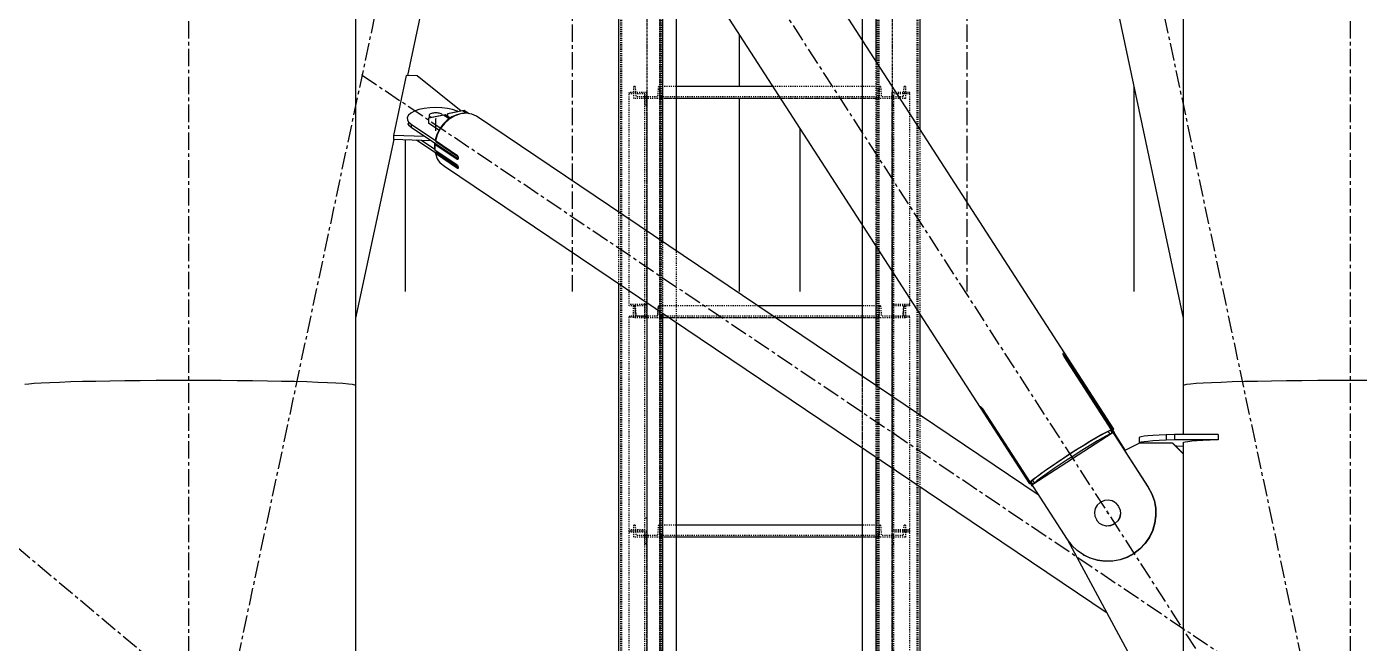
# Model space of a CAD drawing. Header units: millimetres. Extents: x 5143 to 30813, y 232 to 21408.
# Drawn here: x 11766 to 12377, y 12572 to 12853 of the extents above; entities that cross this region are included whole.
import ezdxf

# ---------------------------------------------------------------- set-up
doc = ezdxf.new("R2010")
doc.units = ezdxf.units.MM
doc.header["$LTSCALE"] = 0.25
for name, pattern in [('CENTER', [50.8, 31.75, -6.35, 6.35, -6.35]), ('XKITLINE00', [0]), ('XKITLINE02', [4, 2, -2]), ('XKITLINE03', [6, 3, -1, 1, -1])]:
    doc.linetypes.add(name, pattern=pattern)

msp = doc.modelspace()

# ---------------------------------------------------------------- linework, layer by layer
at = {"color": 8, "linetype": 'CENTER'}
for p, q in [((11840, 14354.32), (11840, 12689.51)), ((12370, 14354.32), (12370, 12689.51)), ((10096.38, 14010.27), (11840, 12550.27)), ((12015, 13540.01), (12015, 12732.33)), ((12195, 13540.01), (12195, 12732.33)), ((12015, 13280.27), (11840, 12460.27)), ((11840, 13280.27), (12370, 12460.27)), ((12195, 13280.27), (12370, 12460.27)), ((11919.13, 12831.09), (12353.27, 12538.65)), ((11952.81, 12805.64), (11952.81, 12811.16)), ((11840, 12689.51), (11840, 11020.27)), ((12370, 12689.51), (12370, 11020.27)), ((12259.23, 12631.35), (12259.83, 12631.02))]:
    msp.add_line(p, q, dxfattribs=at)
at = {"color": 3, "linetype": 'XKITLINE02'}
for p, q in [((12037.16, 12049.63), (12037.16, 13721.24)), ((12037.69, 12049.63), (12037.69, 13721.24)), ((12054.93, 12049.63), (12054.93, 13721.24)), ((12055.01, 12049.6), (12055.01, 13721.24)), ((12055.46, 12049.63), (12055.46, 13721.24)), ((12055.86, 12049.6), (12055.86, 13721.24)), ((12147.49, 12049.57), (12147.49, 13721.24)), ((12154.14, 12049.57), (12154.14, 13721.24)), ((12154.14, 12049.57), (12154.14, 13721.24)), ((12154.54, 12049.63), (12154.54, 13721.24)), ((12154.99, 12049.63), (12154.99, 13721.24)), ((12154.99, 12049.57), (12154.99, 13721.24)), ((12155.07, 12049.63), (12155.07, 13721.24)), ((12172.31, 12049.63), (12172.31, 13721.24)), ((12172.84, 12049.63), (12172.84, 13721.24)), ((12147.49, 12762.45), (12147.49, 13303.02)), ((12147.49, 12762.45), (12147.49, 12846.61)), ((12153.69, 12752.86), (12153.69, 12837.02)), ((12041.01, 12823.17), (12041.01, 12822.59)), ((12049.01, 12823.17), (12041.01, 12823.17)), ((12041.01, 12725.85), (12041.01, 12823.17)), ((12048.21, 12822.59), (12041.01, 12822.59)), ((12043.69, 12825.92), (12043.01, 12825.92)), ((12043.01, 12825.92), (12043.01, 12820.42)), ((12043.01, 12825.92), (12043.01, 12820.42)), ((12055.01, 12820.42), (12043.01, 12820.42)), ((12043.69, 12825.92), (12044.07, 12821.12)), ((12043.69, 12825.92), (12044.07, 12821.12)), ((12053.94, 12821.12), (12044.07, 12821.12)), ((12048.21, 12822.59), (12048.21, 12817.35)), ((12048.21, 12720.61), (12048.21, 12822.59)), ((12049.01, 12817.35), (12049.01, 12823.17)), ((12049.01, 12720.61), (12049.01, 12821.12)), ((12054.33, 12825.92), (12053.94, 12821.12)), ((12054.33, 12825.92), (12053.94, 12821.12)), ((12055.01, 12825.92), (12054.33, 12825.92)), ((12062.51, 12825.92), (12055.01, 12825.92)), ((12055.01, 12820.42), (12055.01, 12825.92)), ((12055.01, 12825.92), (12055.01, 12820.42)), ((12055.01, 12825.92), (12055.01, 12820.42)), ((12154.99, 12821.12), (12055.01, 12821.12)), ((12062.51, 12820.42), (12055.01, 12820.42)), ((12154.99, 12825.92), (12106.47, 12825.92)), ((12154.99, 12820.42), (12110.02, 12820.42)), ((12154.99, 12820.42), (12154.99, 12825.92)), ((12154.99, 12825.92), (12154.99, 12820.42)), ((12155.67, 12825.92), (12154.99, 12825.92)), ((12154.99, 12825.92), (12154.99, 12820.42)), ((12166.99, 12820.42), (12154.99, 12820.42)), ((12155.67, 12825.92), (12156.05, 12821.12)), ((12155.67, 12825.92), (12156.05, 12821.12)), ((12165.92, 12821.12), (12156.05, 12821.12)), ((12160.99, 12720.61), (12160.99, 12823.17)), ((12168.99, 12823.17), (12160.99, 12823.17)), ((12161.79, 12720.61), (12161.79, 12822.59)), ((12168.99, 12822.59), (12161.79, 12822.59)), ((12166.31, 12825.92), (12165.92, 12821.12)), ((12166.31, 12825.92), (12165.92, 12821.12)), ((12166.99, 12825.92), (12166.31, 12825.92)), ((12166.99, 12825.92), (12166.99, 12820.42)), ((12166.99, 12825.92), (12166.99, 12820.42)), ((12168.99, 12725.85), (12168.99, 12823.17)), ((12168.99, 12725.85), (12168.99, 12822.59)), ((12049.01, 12817.35), (12048.21, 12817.35)), ((12161.79, 12817.35), (12160.99, 12817.35)), ((12173.69, 12721.92), (12173.69, 12806.07)), ((12036.31, 12735.71), (12036.31, 12768.61)), ((12056.31, 12722.23), (12056.31, 12755.13)), ((12062.51, 12718.06), (12062.51, 12750.96)), ((12049.01, 12726.43), (12041.01, 12726.43)), ((12048.21, 12725.85), (12041.01, 12725.85)), ((12043.69, 12725.92), (12043.01, 12725.92)), ((12043.01, 12720.42), (12043.01, 12725.92)), ((12043.01, 12725.92), (12043.01, 12720.42)), ((12044.07, 12721.12), (12043.69, 12725.92)), ((12043.69, 12725.92), (12044.07, 12721.12)), ((12049.01, 12726.42), (12048.21, 12726.42)), ((12048.21, 12726.42), (12048.21, 12721.2)), ((12048.21, 12623.75), (12048.21, 12726.42)), ((12049.01, 12726.42), (12049.01, 12720.62)), ((12049.01, 12726.42), (12049.01, 12628.97)), ((12053.94, 12721.12), (12054.33, 12725.92)), ((12054.33, 12725.92), (12053.94, 12721.12)), ((12055.01, 12725.92), (12054.33, 12725.92)), ((12099.68, 12725.92), (12055.01, 12725.92)), ((12055.01, 12720.42), (12055.01, 12725.92)), ((12055.01, 12720.42), (12055.01, 12725.92)), ((12055.01, 12725.92), (12055.01, 12720.42)), ((12154.99, 12725.92), (12147.49, 12725.92)), ((12154.99, 12720.42), (12154.99, 12725.92)), ((12154.99, 12725.92), (12154.99, 12720.42)), ((12155.67, 12725.92), (12154.99, 12725.92)), ((12154.99, 12725.92), (12154.99, 12720.42)), ((12155.67, 12725.92), (12156.05, 12721.12)), ((12155.67, 12725.92), (12156.05, 12721.12)), ((12160.99, 12726.43), (12160.99, 12720.61)), ((12168.99, 12726.43), (12160.99, 12726.43)), ((12160.99, 12623.17), (12160.99, 12726.42)), ((12161.79, 12726.42), (12160.99, 12726.42)), ((12161.79, 12623.75), (12161.79, 12726.42)), ((12168.99, 12725.85), (12161.79, 12725.85)), ((12166.31, 12725.92), (12165.92, 12721.12)), ((12165.92, 12721.12), (12166.31, 12725.92)), ((12166.99, 12725.92), (12166.31, 12725.92)), ((12166.99, 12725.92), (12166.99, 12720.42)), ((12166.99, 12720.42), (12166.99, 12725.92)), ((12048.21, 12721.2), (12041.01, 12721.2)), ((12041.01, 12721.2), (12041.01, 12720.62)), ((12041.01, 12623.17), (12041.01, 12721.2)), ((12049.01, 12720.62), (12041.01, 12720.62)), ((12055.01, 12720.42), (12043.01, 12720.42)), ((12053.94, 12721.12), (12044.07, 12721.12)), ((12049.01, 12720.61), (12048.21, 12720.61)), ((12049.01, 12720.62), (12049.01, 12623.17)), ((12154.99, 12721.12), (12055.01, 12721.12)), ((12107.84, 12720.42), (12055.01, 12720.42)), ((12154.99, 12720.42), (12147.49, 12720.42)), ((12166.99, 12720.42), (12154.99, 12720.42)), ((12165.92, 12721.12), (12156.05, 12721.12)), ((12168.99, 12720.62), (12160.99, 12720.62)), ((12161.79, 12720.61), (12160.99, 12720.61)), ((12168.99, 12721.2), (12161.79, 12721.2)), ((12168.99, 12623.17), (12168.99, 12721.2)), ((12147.49, 12660.82), (12147.49, 12693.72)), ((12153.69, 12656.64), (12153.69, 12689.54)), ((12173.69, 12643.17), (12173.69, 12676.07)), ((12043.69, 12625.92), (12043.01, 12625.92)), ((12043.01, 12625.92), (12043.01, 12620.42)), ((12043.01, 12625.92), (12043.01, 12620.42)), ((12043.69, 12625.92), (12044.07, 12621.12)), ((12043.69, 12625.92), (12044.07, 12621.12)), ((12049.01, 12628.97), (12048.21, 12628.97)), ((12049.01, 12628.97), (12049.01, 12623.17)), ((12054.33, 12625.92), (12053.94, 12621.12)), ((12054.33, 12625.92), (12053.94, 12621.12)), ((12055.01, 12625.92), (12054.33, 12625.92)), ((12062.51, 12625.92), (12055.01, 12625.92)), ((12055.01, 12620.42), (12055.01, 12625.92)), ((12055.01, 12625.92), (12055.01, 12620.42)), ((12055.01, 12625.92), (12055.01, 12620.42)), ((12154.99, 12625.92), (12147.49, 12625.92)), ((12154.99, 12620.42), (12154.99, 12625.92)), ((12154.99, 12625.92), (12154.99, 12620.42)), ((12155.67, 12625.92), (12154.99, 12625.92)), ((12154.99, 12625.92), (12154.99, 12620.42)), ((12155.67, 12625.92), (12156.05, 12621.12)), ((12155.67, 12625.92), (12156.05, 12621.12)), ((12161.79, 12628.97), (12160.99, 12628.97)), ((12166.31, 12625.92), (12165.92, 12621.12)), ((12166.31, 12625.92), (12165.92, 12621.12)), ((12166.99, 12625.92), (12166.31, 12625.92)), ((12166.99, 12625.92), (12166.99, 12620.42)), ((12166.99, 12625.92), (12166.99, 12620.42)), ((12048.21, 12623.75), (12041.01, 12623.75)), ((12049.01, 12623.17), (12041.01, 12623.17)), ((12041.01, 12623.17), (12041.01, 12622.59)), ((12049.01, 12623.17), (12041.01, 12623.17)), ((12041.01, 12525.85), (12041.01, 12623.17)), ((12048.21, 12622.59), (12041.01, 12622.59)), ((12055.01, 12620.42), (12043.01, 12620.42)), ((12053.94, 12621.12), (12044.07, 12621.12)), ((12048.21, 12622.59), (12048.21, 12617.35)), ((12048.21, 12520.61), (12048.21, 12622.59)), ((12049.01, 12617.35), (12049.01, 12623.17)), ((12049.01, 12520.61), (12049.01, 12621.12)), ((12154.99, 12621.12), (12055.01, 12621.12)), ((12062.51, 12620.42), (12055.01, 12620.42)), ((12154.99, 12620.42), (12147.49, 12620.42)), ((12166.99, 12620.42), (12154.99, 12620.42)), ((12165.92, 12621.12), (12156.05, 12621.12)), ((12168.99, 12623.17), (12160.99, 12623.17)), ((12160.99, 12520.61), (12160.99, 12623.17)), ((12168.99, 12623.17), (12160.99, 12623.17)), ((12168.99, 12623.75), (12161.79, 12623.75)), ((12161.79, 12520.61), (12161.79, 12622.59)), ((12168.99, 12622.59), (12161.79, 12622.59)), ((12168.99, 12525.85), (12168.99, 12623.17)), ((12049.01, 12617.35), (12048.21, 12617.35)), ((12161.79, 12617.35), (12160.99, 12617.35))]:
    msp.add_line(p, q, dxfattribs=at)
at = {"color": 1, "linetype": 'XKITLINE03'}
for p, q in [((12049.01, 13721.24), (12049.01, 12049.63)), ((12055.01, 13721.24), (12055.01, 12049.6)), ((12147.49, 12049.57), (12147.49, 13721.24)), ((12160.99, 13721.24), (12160.99, 12049.63)), ((12049.01, 12823.17), (12049.01, 12726.43)), ((12154.99, 12820.42), (12055.01, 12820.42)), ((12055.01, 12820.42), (12055.01, 12820.42)), ((12154.99, 12820.42), (12154.99, 12820.42)), ((12160.99, 12726.43), (12160.99, 12823.17)), ((12049.01, 12720.62), (12049.01, 12623.17)), ((12154.99, 12720.42), (12055.01, 12720.42)), ((12055.01, 12720.42), (12055.01, 12720.42)), ((12154.99, 12720.42), (12154.99, 12720.42)), ((12160.99, 12623.17), (12160.99, 12720.62)), ((12049.01, 12623.17), (12049.01, 12526.43)), ((12154.99, 12620.42), (12055.01, 12620.42)), ((12055.01, 12620.42), (12055.01, 12620.42)), ((12154.99, 12620.42), (12154.99, 12620.42)), ((12160.99, 12526.43), (12160.99, 12623.17))]:
    msp.add_line(p, q, dxfattribs=at)
at = {"color": 7, "linetype": 'XKITLINE00'}
for p, q in [((12147.49, 12846.61), (12147.49, 13257.5)), ((12153.69, 12837.02), (12153.69, 13257.5)), ((12173.69, 12806.07), (12173.69, 13257.5)), ((12036.31, 12768.61), (12036.31, 12934.47)), ((12056.31, 12755.13), (12056.31, 12903.53)), ((12062.51, 12750.96), (12062.51, 12893.93)), ((12106.47, 12825.92), (12062.51, 12825.92)), ((12110.02, 12820.42), (12062.51, 12820.42)), ((12147.49, 12693.72), (12147.49, 12762.45)), ((12153.69, 12689.54), (12153.69, 12752.86)), ((12036.31, 12483.11), (12036.31, 12735.71)), ((12147.49, 12725.92), (12099.68, 12725.92)), ((12056.31, 12483.11), (12056.31, 12722.23)), ((12062.51, 12483.11), (12062.51, 12718.06)), ((12147.49, 12720.42), (12107.84, 12720.42)), ((12173.69, 12676.07), (12173.69, 12721.92)), ((12147.49, 12483.11), (12147.49, 12660.82)), ((12153.69, 12483.11), (12153.69, 12656.64)), ((12173.69, 12483.11), (12173.69, 12643.17)), ((12147.49, 12625.92), (12062.51, 12625.92)), ((12147.49, 12620.42), (12062.51, 12620.42))]:
    msp.add_line(p, q, dxfattribs=at)
at = {"color": 8, "linetype": 'XKITLINE00'}
for p, q in [((12293.8, 13243.67), (12293.8, 12689.51)), ((11986.62, 13095.5), (12261.89, 12669.61)), ((11916.2, 13075.07), (11916.2, 12689.51)), ((11948.29, 13070.64), (12223.57, 12644.75)), ((11946.05, 12860.15), (11939.82, 12830.94)), ((12263.94, 12860.15), (12293.8, 12720.25)), ((12091.2, 12849.55), (12091.2, 12825.92)), ((11939.26, 12830.96), (11933.41, 12803.53)), ((11944.24, 12830.8), (11939.26, 12830.96)), ((11964.3, 12814.67), (11944.24, 12830.8)), ((12091.2, 12820.42), (12091.2, 12732.33)), ((12271.2, 12826.15), (12271.2, 12732.33)), ((11943.03, 12814.59), (11941.43, 12813.71)), ((11945.06, 12815.31), (11943.03, 12814.59)), ((11947.42, 12815.86), (11945.06, 12815.31)), ((11950.02, 12816.19), (11947.42, 12815.86)), ((11952.74, 12816.31), (11950.02, 12816.19)), ((11955.47, 12816.2), (11952.74, 12816.31)), ((11958.08, 12815.88), (11955.47, 12816.2)), ((11960.46, 12815.34), (11958.08, 12815.88)), ((11964.91, 12814.79), (11958.1, 12813.4)), ((11965.78, 12814.99), (11958.97, 12813.6)), ((11962.5, 12814.63), (11960.46, 12815.34)), ((11962.94, 12814.39), (11962.5, 12814.63)), ((11965.78, 12814.99), (11964.91, 12814.79)), ((11966.6, 12813.66), (11964.91, 12814.79)), ((11968.03, 12813.47), (11965.78, 12814.99)), ((11940.33, 12812.73), (11939.77, 12811.67)), ((11939.77, 12811.67), (11939.79, 12810.6)), ((11939.79, 12810.6), (11940.37, 12809.54)), ((11939.79, 12809.22), (11940.37, 12808.17)), ((11941.43, 12813.71), (11940.33, 12812.73)), ((11940.37, 12809.54), (11940.37, 12808.17)), ((11941.49, 12808.56), (11940.37, 12809.54)), ((11941.49, 12808.56), (11941.49, 12807.18)), ((11952.59, 12801.09), (11941.49, 12808.56)), ((11956.28, 12812.81), (11949.47, 12811.42)), ((11950.33, 12811.62), (11949.47, 12811.42)), ((11949.47, 12811.42), (11949.47, 12809.12)), ((11954.18, 12805.94), (11949.47, 12809.12)), ((11949.75, 12812.84), (11949.71, 12812.63)), ((11949.71, 12812.63), (11949.76, 12812.41)), ((11949.71, 12812.63), (11949.71, 12811.89)), ((11949.71, 12811.89), (11949.76, 12811.68)), ((11949.71, 12811.89), (11949.71, 12811.47)), ((11949.71, 12811.89), (11949.76, 12811.68)), ((11949.89, 12813.04), (11949.75, 12812.84)), ((11949.76, 12812.41), (11949.9, 12812.21)), ((11949.76, 12811.68), (11949.88, 12811.5)), ((11949.76, 12811.68), (11949.88, 12811.5)), ((11950.11, 12813.24), (11949.89, 12813.04)), ((11950.13, 12812.02), (11949.9, 12812.21)), ((11950.42, 12813.41), (11950.11, 12813.24)), ((11950.44, 12811.84), (11950.13, 12812.02)), ((11950.13, 12812.02), (11950.13, 12811.55)), ((11957.14, 12813.01), (11950.33, 12811.62)), ((11950.33, 12811.62), (11950.33, 12811.59)), ((11950.8, 12813.56), (11950.42, 12813.41)), ((11950.82, 12811.69), (11950.44, 12811.84)), ((11951.24, 12813.68), (11950.8, 12813.56)), ((11951.73, 12813.77), (11951.24, 12813.68)), ((11952.25, 12813.83), (11951.73, 12813.77)), ((11952.79, 12813.85), (11952.25, 12813.83)), ((11953.33, 12813.83), (11952.79, 12813.85)), ((11953.85, 12813.78), (11953.33, 12813.83)), ((11954.34, 12813.69), (11953.85, 12813.78)), ((11954.79, 12813.57), (11954.34, 12813.69)), ((11956.01, 12808.61), (11954.42, 12806.41)), ((11955.17, 12813.42), (11954.79, 12813.57)), ((11956.7, 12808.95), (11954.83, 12806.54)), ((11955.48, 12813.25), (11955.17, 12813.42)), ((11955.71, 12813.05), (11955.48, 12813.25)), ((11955.71, 12813.05), (11955.86, 12812.85)), ((11955.86, 12812.85), (11955.89, 12812.73)), ((11957.93, 12810.49), (11956.01, 12808.61)), ((11957.14, 12813.01), (11956.28, 12812.81)), ((11958.8, 12811.11), (11956.28, 12812.81)), ((11958.94, 12810.96), (11956.7, 12808.95)), ((11959.38, 12811.5), (11957.14, 12813.01)), ((11958.8, 12811.09), (11957.93, 12810.49)), ((11958.97, 12813.6), (11958.1, 12813.4)), ((11958.1, 12813.4), (11958.1, 12812.36)), ((11958.84, 12811.12), (11958.8, 12811.11)), ((11958.8, 12811.11), (11958.8, 12811.09)), ((11960.08, 12811.98), (11958.81, 12811.1)), ((11961.43, 12812.46), (11958.94, 12810.96)), ((11958.97, 12813.6), (11958.97, 12813.58)), ((11962.37, 12813.02), (11960.08, 12811.98)), ((11964.05, 12813.38), (11961.43, 12812.46)), ((11964.72, 12813.56), (11962.37, 12813.02)), ((11966.67, 12813.67), (11964.05, 12813.38)), ((11965.74, 12813.56), (11964.72, 12813.56)), ((11969.17, 12813.31), (11966.67, 12813.67)), ((11971.4, 12812.33), (11969.17, 12813.31)), ((12227.63, 12639.74), (11971.4, 12812.33)), ((11933.41, 12803.53), (11933.41, 12801.69)), ((11947.62, 12803.06), (11933.41, 12803.53)), ((11941.49, 12807.18), (11940.37, 12808.17)), ((11962.82, 12792.82), (11941.49, 12807.18)), ((11953.2, 12804), (11952.42, 12801.46)), ((11953.43, 12803.83), (11952.58, 12801.04)), ((11954.42, 12806.41), (11953.2, 12804)), ((11953.43, 12803.84), (11953.2, 12804)), ((11954.83, 12806.54), (11953.43, 12803.83)), ((12118.8, 12806.85), (12118.8, 12732.33)), ((11933.57, 12801.68), (11916.2, 12720.25)), ((11950.49, 12801.13), (11933.41, 12801.69)), ((11938.8, 12801.51), (11938.8, 12732.33)), ((11952.74, 12795.47), (11944.03, 12801.34)), ((11952.37, 12797.1), (11946.18, 12801.27)), ((11952.12, 12799.19), (11952.1, 12798.54)), ((11952.1, 12798.54), (11952.12, 12797.9)), ((11952.17, 12799.84), (11952.12, 12799.19)), ((11952.36, 12799.03), (11952.12, 12799.19)), ((11952.12, 12797.9), (11952.17, 12797.27)), ((11952.3, 12797.78), (11952.12, 12797.9)), ((11952.34, 12799.88), (11952.17, 12799.84)), ((11952.67, 12799.5), (11952.17, 12799.84)), ((11952.37, 12797.13), (11952.17, 12797.27)), ((11952.4, 12799.44), (11952.26, 12798.12)), ((11952.26, 12798.12), (11952.4, 12796.87)), ((11952.84, 12799.54), (11952.4, 12799.44)), ((11962.48, 12792.65), (11952.4, 12799.44)), ((11962.48, 12790.07), (11952.4, 12796.87)), ((11952.66, 12801.31), (11952.42, 12801.46)), ((11962.66, 12794.25), (11952.58, 12801.04)), ((11952.84, 12799.54), (11952.67, 12799.5)), ((11952.74, 12800.94), (11952.74, 12800.57)), ((11952.87, 12800.85), (11952.74, 12800.57)), ((11962.82, 12793.78), (11952.74, 12800.57)), ((11952.46, 12795.66), (11952.57, 12795.35)), ((11953.06, 12795.46), (11952.58, 12795.34)), ((11952.58, 12795.34), (11953.43, 12792.94)), ((11962.66, 12788.55), (11952.58, 12795.34)), ((11962.82, 12789.1), (11952.74, 12795.89)), ((11952.74, 12795.89), (11952.74, 12795.47)), ((11952.74, 12795.89), (11952.96, 12795.52)), ((11952.96, 12795.52), (11952.74, 12795.47)), ((11952.93, 12795.42), (11952.83, 12795.49)), ((11953.06, 12795.46), (11952.93, 12795.42)), ((11962.99, 12788.77), (11952.96, 12795.52)), ((11953.43, 12792.94), (11954.83, 12790.89)), ((11956.7, 12789.33), (11954.83, 12790.89)), ((11962.85, 12792.73), (11962.48, 12792.65)), ((11962.62, 12792.6), (11962.48, 12792.65)), ((11962.62, 12789.95), (11962.48, 12790.07)), ((11962.75, 12792.63), (11962.62, 12792.6)), ((11962.62, 12789.95), (11962.75, 12789.76)), ((11962.66, 12794.25), (11962.77, 12794.1)), ((11962.86, 12792.74), (11962.75, 12792.63)), ((11962.77, 12794.1), (11962.88, 12793.93)), ((11962.89, 12793.92), (11962.82, 12793.78)), ((11962.82, 12793.78), (11962.82, 12792.82)), ((11962.91, 12792.84), (11962.82, 12792.82)), ((11962.95, 12792.93), (11962.86, 12792.74)), ((11962.88, 12793.93), (11962.96, 12793.68)), ((11962.99, 12793.16), (11962.95, 12792.93)), ((11962.96, 12793.68), (11963, 12793.42)), ((11963, 12793.42), (11962.99, 12793.16)), ((12259.08, 12585.65), (11956.7, 12789.33)), ((11962.95, 12788.62), (11962.66, 12788.55)), ((11962.77, 12788.51), (11962.66, 12788.55)), ((11962.75, 12789.76), (11962.86, 12789.52)), ((11962.88, 12788.52), (11962.77, 12788.51)), ((11962.82, 12789.61), (11962.82, 12789.1)), ((11962.82, 12789.1), (11963, 12788.81)), ((11962.86, 12789.52), (11962.95, 12789.27)), ((11962.96, 12788.63), (11962.89, 12788.53)), ((11962.95, 12789.27), (11962.99, 12789.02)), ((11963, 12788.8), (11962.96, 12788.63)), ((11962.99, 12789.02), (11963, 12788.8)), ((12238.82, 12704.1), (12238.8, 12703.95)), ((12238.8, 12703.95), (12238.84, 12703.74)), ((12238.89, 12704.18), (12238.82, 12704.1)), ((12238.84, 12703.74), (12238.93, 12703.48)), ((12238.99, 12704.18), (12238.89, 12704.18)), ((12238.93, 12703.48), (12239.07, 12703.19)), ((12239.12, 12704.07), (12239.01, 12704.18)), ((12239.07, 12703.19), (12239.25, 12702.89)), ((12239.12, 12704.07), (12239.27, 12703.89)), ((12239.64, 12703.39), (12239.14, 12703.07)), ((12239.25, 12702.89), (12260.93, 12669.35)), ((12239.27, 12703.89), (12239.45, 12703.66)), ((12239.33, 12702.78), (12277.82, 12643.24)), ((12239.84, 12703.1), (12239.34, 12702.78)), ((12239.45, 12703.66), (12239.64, 12703.39)), ((12239.64, 12703.39), (12239.84, 12703.1)), ((12239.84, 12703.1), (12261.52, 12669.56)), ((11767.08, 12690.18), (11765.26, 12689.96)), ((11769.6, 12690.4), (11767.08, 12690.18)), ((11769.6, 12690.39), (11767.08, 12690.18)), ((11772.79, 12690.6), (11769.6, 12690.4)), ((11772.79, 12690.6), (11769.6, 12690.39)), ((11776.64, 12690.79), (11772.79, 12690.6)), ((11776.64, 12690.79), (11772.79, 12690.6)), ((11781.09, 12690.97), (11776.64, 12690.79)), ((11781.09, 12690.97), (11776.64, 12690.79)), ((11786.11, 12691.14), (11781.09, 12690.97)), ((11786.11, 12691.14), (11781.09, 12690.97)), ((11791.65, 12691.29), (11786.11, 12691.14)), ((11791.65, 12691.29), (11786.11, 12691.14)), ((11797.66, 12691.43), (11791.65, 12691.29)), ((11797.66, 12691.43), (11791.65, 12691.29)), ((11804.07, 12691.54), (11797.66, 12691.43)), ((11804.07, 12691.54), (11797.66, 12691.43)), ((11810.83, 12691.64), (11804.07, 12691.54)), ((11810.83, 12691.64), (11804.07, 12691.54)), ((11817.88, 12691.72), (11810.83, 12691.64)), ((11817.88, 12691.71), (11810.83, 12691.64)), ((11825.13, 12691.77), (11817.88, 12691.72)), ((11825.13, 12691.77), (11817.88, 12691.71)), ((11832.53, 12691.81), (11825.13, 12691.77)), ((11832.53, 12691.8), (11825.13, 12691.77)), ((11840, 12691.82), (11832.53, 12691.81)), ((11847.46, 12691.81), (11840, 12691.82)), ((11854.86, 12691.77), (11847.46, 12691.81)), ((11854.86, 12691.77), (11847.46, 12691.8)), ((11862.12, 12691.72), (11854.86, 12691.77)), ((11862.12, 12691.71), (11854.86, 12691.77)), ((11869.16, 12691.64), (11862.12, 12691.72)), ((11869.16, 12691.64), (11862.12, 12691.71)), ((11875.92, 12691.54), (11869.16, 12691.64)), ((11875.92, 12691.54), (11869.16, 12691.64)), ((11882.33, 12691.43), (11875.92, 12691.54)), ((11882.33, 12691.43), (11875.92, 12691.54)), ((11888.34, 12691.29), (11882.33, 12691.43)), ((11888.34, 12691.29), (11882.33, 12691.43)), ((11893.88, 12691.14), (11888.34, 12691.29)), ((11893.88, 12691.14), (11888.34, 12691.29)), ((11898.9, 12690.97), (11893.88, 12691.14)), ((11898.9, 12690.97), (11893.88, 12691.14)), ((11903.35, 12690.79), (11898.9, 12690.97)), ((11903.35, 12690.79), (11898.9, 12690.97)), ((11907.2, 12690.6), (11903.35, 12690.79)), ((11907.2, 12690.6), (11903.35, 12690.79)), ((11910.39, 12690.4), (11907.2, 12690.6)), ((11910.39, 12690.39), (11907.2, 12690.6)), ((11912.91, 12690.18), (11910.39, 12690.4)), ((11912.91, 12690.18), (11910.39, 12690.39)), ((11914.73, 12689.96), (11912.91, 12690.18)), ((11915.83, 12689.74), (11914.73, 12689.96)), ((11915.83, 12689.74), (11914.73, 12689.96)), ((11916.2, 12689.51), (11915.83, 12689.74)), ((11916.2, 12689.51), (11915.83, 12689.74)), ((11916.2, 12689.51), (11916.2, 12498.81)), ((12294.16, 12689.74), (12293.8, 12689.51)), ((12294.16, 12689.74), (12293.8, 12689.51)), ((12293.8, 12689.51), (12293.8, 12667.23)), ((12295.26, 12689.96), (12294.16, 12689.74)), ((12295.26, 12689.96), (12294.16, 12689.74)), ((12297.08, 12690.18), (12295.26, 12689.96)), ((12299.6, 12690.4), (12297.08, 12690.18)), ((12299.6, 12690.39), (12297.08, 12690.18)), ((12302.79, 12690.6), (12299.6, 12690.4)), ((12302.79, 12690.6), (12299.6, 12690.39)), ((12306.64, 12690.79), (12302.79, 12690.6)), ((12306.64, 12690.79), (12302.79, 12690.6)), ((12311.09, 12690.97), (12306.64, 12690.79)), ((12311.09, 12690.97), (12306.64, 12690.79)), ((12316.11, 12691.14), (12311.09, 12690.97)), ((12316.11, 12691.14), (12311.09, 12690.97)), ((12321.65, 12691.29), (12316.11, 12691.14)), ((12321.65, 12691.29), (12316.11, 12691.14)), ((12327.66, 12691.43), (12321.65, 12691.29)), ((12327.66, 12691.43), (12321.65, 12691.29)), ((12334.07, 12691.54), (12327.66, 12691.43)), ((12334.07, 12691.54), (12327.66, 12691.43)), ((12340.83, 12691.64), (12334.07, 12691.54)), ((12340.83, 12691.64), (12334.07, 12691.54)), ((12347.88, 12691.72), (12340.83, 12691.64)), ((12347.88, 12691.71), (12340.83, 12691.64)), ((12355.13, 12691.77), (12347.88, 12691.72)), ((12355.13, 12691.77), (12347.88, 12691.71)), ((12362.53, 12691.81), (12355.13, 12691.77)), ((12362.53, 12691.8), (12355.13, 12691.77)), ((12370, 12691.82), (12362.53, 12691.81)), ((12377.46, 12691.81), (12370, 12691.82)), ((12201.28, 12679.78), (12201.25, 12679.7)), ((12201.25, 12679.69), (12201.32, 12679.55)), ((12201.36, 12679.81), (12201.28, 12679.78)), ((12201.32, 12679.55), (12201.43, 12679.35)), ((12201.49, 12679.75), (12201.36, 12679.81)), ((12201.43, 12679.35), (12201.58, 12679.1)), ((12201.65, 12679.62), (12201.49, 12679.75)), ((12201.58, 12679.1), (12201.75, 12678.81)), ((12201.65, 12679.62), (12201.84, 12679.42)), ((12202.12, 12679.06), (12201.75, 12678.81)), ((12201.75, 12678.81), (12201.94, 12678.52)), ((12201.84, 12679.42), (12202.04, 12679.17)), ((12202.32, 12678.76), (12201.94, 12678.52)), ((12201.94, 12678.52), (12223.62, 12644.97)), ((12202.04, 12679.17), (12202.24, 12678.89)), ((12202.24, 12678.89), (12223.92, 12645.34)), ((12261.38, 12667.86), (12225.09, 12644.32)), ((12257.93, 12667.82), (12256.04, 12666.77)), ((12258.7, 12668.29), (12256.61, 12667.14)), ((12259.45, 12668.6), (12257.93, 12667.82)), ((12260.31, 12669.09), (12258.7, 12668.29)), ((12260.57, 12669.12), (12259.45, 12668.6)), ((12259.45, 12668.6), (12260.26, 12667.35)), ((12261.38, 12667.86), (12260.26, 12667.35)), ((12260.93, 12669.35), (12260.31, 12669.09)), ((12260.93, 12669.35), (12260.57, 12669.12)), ((12260.88, 12669.31), (12260.57, 12669.11)), ((12260.57, 12669.12), (12261.38, 12667.86)), ((12260.92, 12669.29), (12260.88, 12669.31)), ((12260.88, 12669.31), (12277.68, 12643.31)), ((12260.9, 12669.33), (12260.92, 12669.29)), ((12261.52, 12669.56), (12261.02, 12669.23)), ((12261.16, 12669.32), (12261.02, 12669.23)), ((12261.35, 12669.35), (12261.16, 12669.32)), ((12261.16, 12669.32), (12261.97, 12668.06)), ((12261.35, 12669.35), (12262.17, 12668.1)), ((12261.47, 12669.34), (12261.35, 12669.35)), ((12261.47, 12669.34), (12262.28, 12668.08)), ((12261.89, 12669.61), (12261.52, 12669.56)), ((12261.84, 12669.38), (12261.56, 12669.2)), ((12261.97, 12668.06), (12261.83, 12667.97)), ((12261.89, 12669.61), (12261.84, 12669.38)), ((12262.17, 12668.1), (12261.97, 12668.06)), ((12262.28, 12667.89), (12262, 12667.71)), ((12262.15, 12667.8), (12267.26, 12659.9)), ((12262.28, 12668.08), (12262.17, 12668.1)), ((12262.21, 12667.84), (12267.32, 12659.94)), ((12262.28, 12668.08), (12262.32, 12668.01)), ((12262.32, 12668.01), (12262.28, 12667.89)), ((12248.12, 12662.08), (12244.83, 12660.01)), ((12248.69, 12662.4), (12245.86, 12660.63)), ((12251.23, 12663.99), (12248.12, 12662.08)), ((12251.36, 12664.03), (12248.69, 12662.4)), ((12252.18, 12662.77), (12249.5, 12661.14)), ((12254.09, 12665.7), (12251.23, 12663.99)), ((12253.84, 12665.5), (12251.36, 12664.03)), ((12254.65, 12664.25), (12252.18, 12662.77)), ((12256.04, 12666.77), (12253.84, 12665.5)), ((12256.61, 12667.14), (12254.09, 12665.7)), ((12256.85, 12665.52), (12254.65, 12664.25)), ((12258.74, 12666.56), (12256.85, 12665.52)), ((12260.26, 12667.35), (12258.74, 12666.56)), ((12273.87, 12663.27), (12267.11, 12659.83)), ((12273.89, 12665.98), (12273.7, 12665.79)), ((12273.7, 12665.79), (12273.7, 12663.29)), ((12273.89, 12663.48), (12273.7, 12663.29)), ((12273.8, 12663.23), (12273.7, 12663.29)), ((12288.85, 12663.29), (12273.87, 12663.27)), ((12274.62, 12666.17), (12273.89, 12665.98)), ((12274.62, 12663.67), (12273.89, 12663.48)), ((12275.88, 12666.36), (12274.62, 12666.17)), ((12275.88, 12663.86), (12274.62, 12663.67)), ((12277.67, 12666.55), (12275.88, 12666.36)), ((12277.67, 12664.05), (12275.88, 12663.86)), ((12279.96, 12666.73), (12277.67, 12666.55)), ((12279.96, 12664.23), (12277.67, 12664.05)), ((12282.75, 12666.9), (12279.96, 12666.73)), ((12282.75, 12664.4), (12279.96, 12664.23)), ((12286.01, 12667.07), (12282.75, 12666.9)), ((12286.01, 12664.57), (12282.75, 12664.4)), ((12289.73, 12667.23), (12286.01, 12667.07)), ((12286.01, 12667.07), (12286.01, 12664.57)), ((12289.73, 12664.73), (12286.01, 12664.57)), ((12289.12, 12663.14), (12288.85, 12663.29)), ((12293.8, 12658.35), (12288.85, 12663.29)), ((12293.8, 12658.47), (12289.12, 12663.14)), ((12309.7, 12667.26), (12289.73, 12667.23)), ((12289.73, 12667.23), (12289.73, 12664.73)), ((12309.7, 12664.76), (12289.73, 12664.73)), ((12290.9, 12661.86), (12290.38, 12661.88)), ((12293.8, 12661.76), (12290.9, 12661.86)), ((12293.86, 12663.51), (12293.67, 12663.32)), ((12293.8, 12663.25), (12293.67, 12663.32)), ((12293.8, 12663.45), (12293.8, 12559.78)), ((12294.59, 12663.71), (12293.86, 12663.51)), ((12295.85, 12663.9), (12294.59, 12663.71)), ((12297.64, 12664.08), (12295.85, 12663.9)), ((12299.93, 12664.26), (12297.64, 12664.08)), ((12302.72, 12664.44), (12299.93, 12664.26)), ((12305.99, 12664.6), (12302.72, 12664.44)), ((12309.7, 12664.76), (12305.99, 12664.6)), ((12309.7, 12667.26), (12309.7, 12664.76)), ((12238.18, 12655.7), (12235.01, 12653.57)), ((12240.07, 12656.91), (12237.23, 12655.03)), ((12240.88, 12655.65), (12238.04, 12653.77)), ((12241.49, 12657.87), (12238.18, 12655.7)), ((12242.97, 12658.79), (12240.07, 12656.91)), ((12243.78, 12657.53), (12240.88, 12655.65)), ((12244.83, 12660.01), (12241.49, 12657.87)), ((12245.86, 12660.63), (12242.97, 12658.79)), ((12246.68, 12659.38), (12243.78, 12657.53)), ((12249.5, 12661.14), (12246.68, 12659.38)), ((12229.46, 12649.72), (12227.25, 12648.1)), ((12229.76, 12649.89), (12227.82, 12648.47)), ((12232.07, 12651.56), (12229.46, 12649.72)), ((12232.01, 12651.48), (12229.76, 12649.89)), ((12232.82, 12650.22), (12230.57, 12648.63)), ((12234.52, 12653.21), (12232.01, 12651.48)), ((12235.01, 12653.57), (12232.07, 12651.56)), ((12235.33, 12651.95), (12232.82, 12650.22)), ((12237.23, 12655.03), (12234.52, 12653.21)), ((12238.04, 12653.77), (12235.33, 12651.95)), ((12223.62, 12644.97), (12223.57, 12644.75)), ((12223.94, 12644.8), (12223.57, 12644.75)), ((12224.06, 12645.26), (12223.62, 12644.97)), ((12224.3, 12645.73), (12223.92, 12645.34)), ((12224.28, 12645.58), (12223.92, 12645.34)), ((12224.08, 12644.89), (12223.94, 12644.8)), ((12223.99, 12645.21), (12223.95, 12645.09)), ((12223.95, 12645.09), (12224.76, 12643.83)), ((12224.28, 12645.57), (12223.98, 12645.38)), ((12223.98, 12645.38), (12240.78, 12619.38)), ((12224.06, 12645.26), (12223.99, 12645.21)), ((12223.99, 12645.21), (12224.8, 12643.95)), ((12225.04, 12646.29), (12224.28, 12645.58)), ((12224.28, 12645.58), (12225.09, 12644.32)), ((12225.51, 12646.76), (12224.3, 12645.73)), ((12224.8, 12643.95), (12224.76, 12643.83)), ((12224.76, 12643.83), (12224.8, 12643.76)), ((12224.87, 12644), (12224.8, 12643.95)), ((12224.92, 12643.75), (12224.8, 12643.76)), ((12225.02, 12643.76), (12224.92, 12643.75)), ((12226.23, 12647.26), (12225.04, 12646.29)), ((12225.04, 12646.29), (12225.86, 12645.03)), ((12225.86, 12645.03), (12225.09, 12644.32)), ((12227.25, 12648.1), (12225.51, 12646.76)), ((12227.05, 12646), (12225.86, 12645.03)), ((12227.82, 12648.47), (12226.23, 12647.26)), ((12228.63, 12647.21), (12227.05, 12646)), ((12230.57, 12648.63), (12228.63, 12647.21)), ((12277.82, 12643.24), (12277.68, 12643.31)), ((12277.68, 12643.31), (12279.32, 12640.28)), ((12277.82, 12643.24), (12279.46, 12640.21)), ((12257.83, 12637.13), (12256.23, 12636.41)), ((12259.57, 12637.31), (12257.83, 12637.13)), ((12261.28, 12636.94), (12259.57, 12637.31)), ((12279.46, 12640.21), (12279.32, 12640.28)), ((12279.32, 12640.28), (12280.46, 12637.03)), ((12279.46, 12640.21), (12280.6, 12636.95)), ((12253.63, 12633.45), (12253.26, 12631.74)), ((12253.26, 12631.74), (12253.44, 12630)), ((12254.51, 12634.97), (12253.63, 12633.45)), ((12255.81, 12636.14), (12254.51, 12634.97)), ((12256.23, 12636.41), (12255.81, 12636.14)), ((12262.79, 12636.07), (12261.28, 12636.94)), ((12262.79, 12636.07), (12263.96, 12634.76)), ((12262.83, 12636.04), (12264, 12634.74)), ((12264, 12634.74), (12263.96, 12634.76)), ((12263.96, 12634.76), (12264.23, 12634.34)), ((12264, 12634.74), (12264.27, 12634.32)), ((12264.27, 12634.32), (12264.23, 12634.34)), ((12264.23, 12634.34), (12264.94, 12632.74)), ((12264.27, 12634.32), (12264.98, 12632.72)), ((12265.12, 12631), (12264.75, 12629.29)), ((12265.16, 12630.98), (12264.79, 12629.27)), ((12264.94, 12632.74), (12265.12, 12631)), ((12264.98, 12632.72), (12265.16, 12630.98)), ((12280.46, 12637.03), (12281.08, 12633.64)), ((12280.6, 12636.95), (12281.22, 12633.56)), ((12281.08, 12633.64), (12281.17, 12630.19)), ((12281.22, 12633.56), (12281.3, 12630.11)), ((12253.44, 12630), (12254.15, 12628.4)), ((12254.15, 12628.4), (12254.42, 12627.98)), ((12254.42, 12627.98), (12255.59, 12626.68)), ((12257.1, 12625.8), (12255.59, 12626.68)), ((12257.14, 12625.78), (12257.1, 12625.8)), ((12258.81, 12625.44), (12257.1, 12625.8)), ((12258.85, 12625.41), (12257.14, 12625.78)), ((12260.55, 12625.62), (12258.81, 12625.44)), ((12260.59, 12625.6), (12258.85, 12625.41)), ((12262.15, 12626.33), (12260.55, 12625.62)), ((12262.19, 12626.31), (12260.59, 12625.6)), ((12262.57, 12626.6), (12262.15, 12626.33)), ((12262.19, 12626.31), (12262.15, 12626.33)), ((12262.61, 12626.58), (12262.19, 12626.31)), ((12263.87, 12627.77), (12262.57, 12626.6)), ((12262.61, 12626.58), (12262.57, 12626.6)), ((12263.91, 12627.75), (12262.61, 12626.58)), ((12264.75, 12629.29), (12263.87, 12627.77)), ((12264.79, 12629.27), (12263.91, 12627.75)), ((12280.71, 12626.76), (12279.72, 12623.46)), ((12280.85, 12626.69), (12279.86, 12623.38)), ((12281.17, 12630.19), (12280.71, 12626.76)), ((12281.3, 12630.11), (12280.85, 12626.69)), ((12240.78, 12619.38), (12242.87, 12616.64)), ((12240.92, 12619.21), (12273.81, 12558.44)), ((12278.23, 12620.34), (12276.27, 12617.5)), ((12278.37, 12620.27), (12276.41, 12617.42)), ((12279.72, 12623.46), (12278.23, 12620.34)), ((12279.86, 12623.38), (12278.37, 12620.27)), ((12245.37, 12614.27), (12242.87, 12616.64)), ((12248.21, 12612.31), (12245.37, 12614.27)), ((12271.16, 12612.9), (12268.12, 12611.25)), ((12271.29, 12612.82), (12268.26, 12611.18)), ((12273.9, 12615), (12271.16, 12612.9)), ((12274.03, 12614.92), (12271.29, 12612.82)), ((12276.27, 12617.5), (12273.9, 12615)), ((12276.41, 12617.42), (12274.03, 12614.92)), ((12248.34, 12612.23), (12248.21, 12612.31)), ((12251.31, 12610.82), (12248.21, 12612.31)), ((12248.34, 12612.23), (12248.29, 12612.27)), ((12251.45, 12610.75), (12248.34, 12612.23)), ((12254.62, 12609.84), (12251.31, 12610.82)), ((12254.75, 12609.77), (12251.45, 12610.75)), ((12258.03, 12609.39), (12254.62, 12609.84)), ((12258.17, 12609.31), (12254.75, 12609.77)), ((12261.48, 12609.48), (12258.03, 12609.39)), ((12261.62, 12609.4), (12258.17, 12609.31)), ((12264.87, 12610.1), (12261.48, 12609.48)), ((12265.01, 12610.03), (12261.62, 12609.4)), ((12268.12, 12611.25), (12264.87, 12610.1)), ((12268.26, 12611.18), (12265.01, 12610.03))]:
    msp.add_line(p, q, dxfattribs=at)
for centre in [(11919.13, 12831.09), (11952.81, 12811.16), (11952.81, 12805.64), (11840, 12689.51), (11840, 12689.51), (12370, 12689.51), (12370, 12689.51), (12259.23, 12631.35), (12259.83, 12631.02)]:
    msp.add_circle(centre, 0.05, dxfattribs=at)
at = {"color": 1, "linetype": 'XKITLINE00'}
for centre in [(12049.01, 12823.17), (12055.01, 12820.42), (12055.01, 12820.42), (12154.99, 12820.42), (12154.99, 12820.42), (12160.99, 12823.17), (12049.01, 12726.43), (12160.99, 12726.43), (12049.01, 12720.62), (12055.01, 12720.42), (12055.01, 12720.42), (12154.99, 12720.42), (12154.99, 12720.42), (12160.99, 12720.62), (12049.01, 12623.17), (12049.01, 12623.17), (12055.01, 12620.42), (12055.01, 12620.42), (12154.99, 12620.42), (12154.99, 12620.42), (12160.99, 12623.17), (12160.99, 12623.17)]:
    msp.add_circle(centre, 0.05, dxfattribs=at)

doc.saveas('drawing.dxf')
